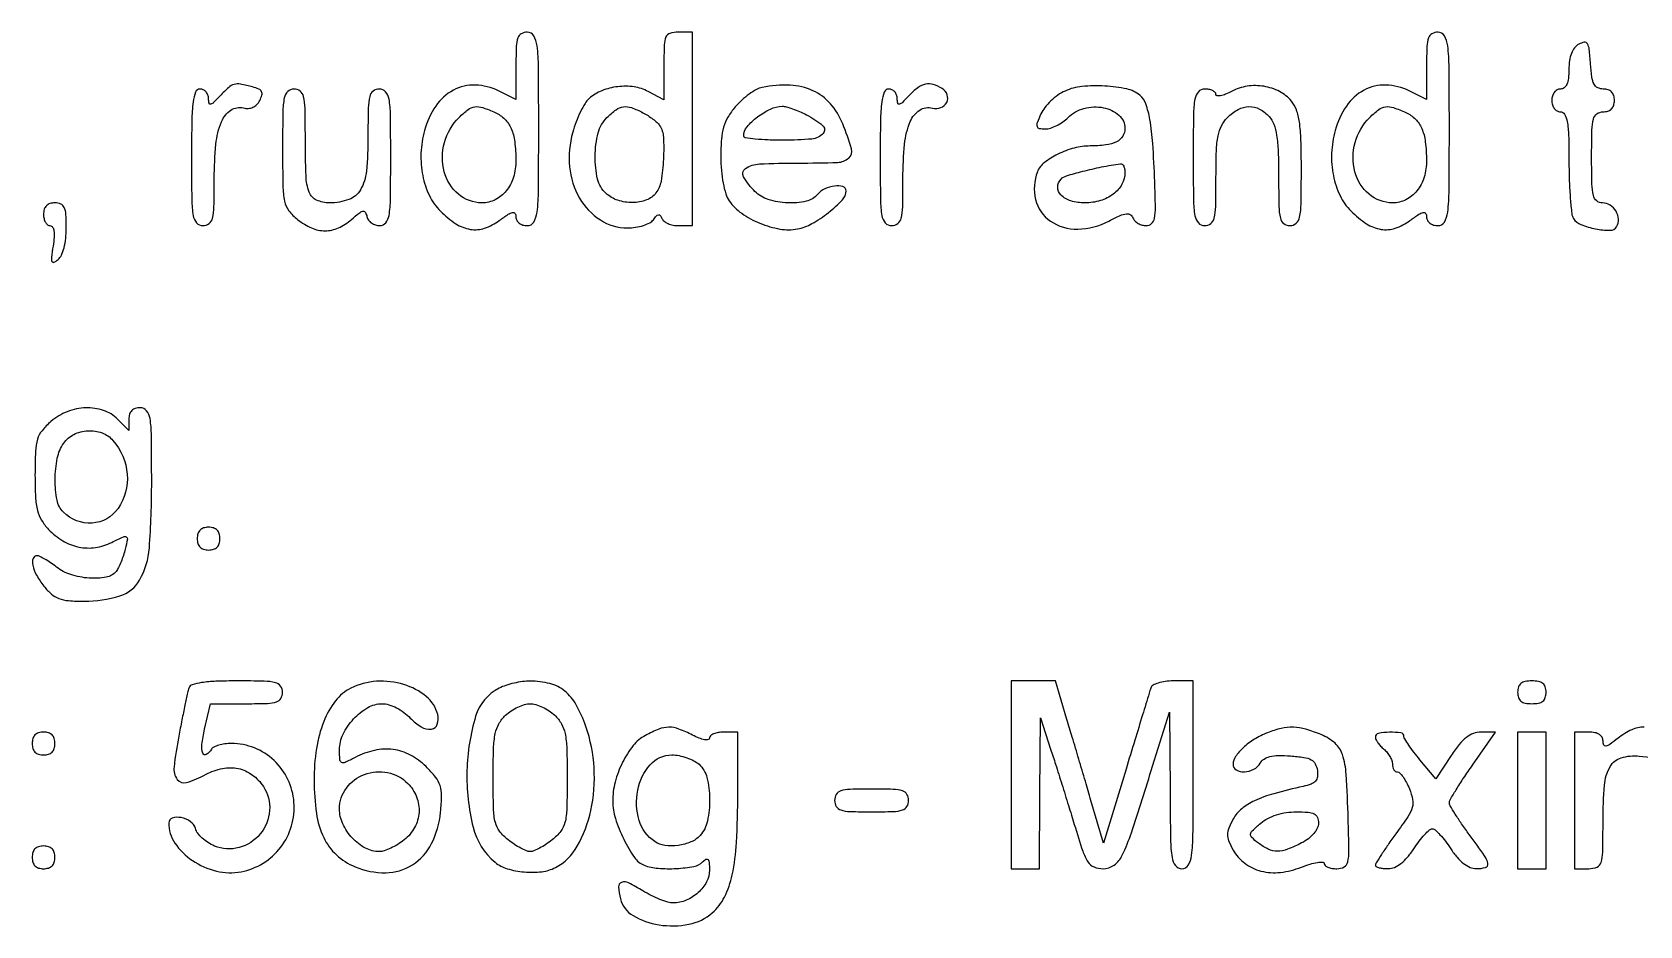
# Model space of a CAD drawing. Extents: x 23 to 201, y 13 to 268.
# Drawn here: x 96.53 to 120.43, y 103.89 to 117.17 of the extents above; entities that cross this region are included whole.
import ezdxf

# ---------------------------------------------------------------- set-up
doc = ezdxf.new("R2010")
doc.units = 0
doc.header["$MEASUREMENT"] = 0

msp = doc.modelspace()

# ---------------------------------------------------------------- linework, layer by layer
for points in [[(103.7196, 116.669884), (103.7196, 116.168768), (103.461832, 116.29736, 0.108596), (103.115725, 116.384408, 0.1307), (102.790059, 116.308198, 0.120739), (102.526987, 116.072714, 0.084533), (102.359817, 115.709837, 0.055598), (102.308115, 115.372208, 0.05912), (102.33393, 115.03864, 0.063223), (102.433076, 114.741069, 0.084577), (102.597353, 114.50932, 0.05157), (102.827093, 114.322643, 0.105994), (103.042329, 114.239631, 0.12044), (103.2541, 114.257211, 0.078684), (103.472604, 114.370854, -0.011565), (103.6036, 114.463095, -0.094861), (103.67055, 114.491497, -0.32291), (103.705324, 114.476275, -0.134172), (103.7196, 114.424033, 0.1258), (103.73243, 114.373845, 0.104684), (103.768398, 114.331929, 0.091478), (103.823026, 114.304141, 0.072154), (103.8888, 114.2946, 0.263491), (103.984276, 114.348668, 0.106183), (104.034362, 114.495525, 0.027391), (104.054539, 114.818767, 0.001893), (104.058, 115.7328, 0.001893), (104.054539, 116.646833, 0.027391), (104.034362, 116.970075, 0.106183), (103.984276, 117.116932, 0.263491), (103.8888, 117.171, 0.12525), (103.799145, 117.148184, 0.188891), (103.747891, 117.087211, 0.072898), (103.7246, 116.959281, 0.008638)], [(105.9192, 116.668417), (105.9192, 116.165834), (105.68655, 116.288319, 0.085388), (105.475351, 116.356962, 0.065486), (105.232292, 116.360145, 0.065535), (104.996868, 116.300389, 0.085829), (104.808059, 116.18445, 0.07601), (104.747688, 116.112357, 0.022989), (104.679124, 115.986684, 0.022448), (104.614216, 115.836763, 0.022679), (104.563257, 115.68213, 0.092431), (104.517713, 115.16976, 0.10651), (104.666166, 114.702953, 0.120592), (104.974147, 114.379014, 0.143631), (105.377313, 114.26076, 0.037035), (105.498771, 114.269769, 0.04015), (105.614234, 114.2966, 0.043861), (105.708463, 114.336023, 0.120339), (105.762141, 114.38343, -0.028674), (105.806568, 114.440068, -0.181228), (105.838364, 114.457016, -0.274136), (105.865192, 114.445548, -0.061641), (105.890391, 114.40035, 0.136302), (105.921614, 114.359818, 0.059938), (105.980753, 114.325664, 0.053038), (106.05636, 114.302439, 0.048049), (106.13775, 114.2946), (106.3422, 114.2946), (106.3422, 115.7328), (106.3422, 117.171), (106.1307, 117.171, 0.072252), (106.009275, 117.153361, 0.224659), (105.94925, 117.099592, 0.092367), (105.923905, 116.983035, 0.007477)], [(117.2556, 116.669884), (117.2556, 116.168768), (116.997832, 116.29736, 0.108596), (116.651725, 116.384408, 0.1307), (116.326059, 116.308198, 0.120739), (116.062987, 116.072714, 0.084533), (115.895817, 115.709837, 0.055598), (115.844115, 115.372208, 0.05912), (115.86993, 115.03864, 0.063223), (115.969076, 114.741069, 0.084577), (116.133353, 114.50932, 0.05157), (116.363093, 114.322643, 0.105994), (116.578329, 114.239631, 0.12044), (116.7901, 114.257211, 0.078684), (117.008604, 114.370854, -0.011565), (117.1396, 114.463095, -0.094861), (117.20655, 114.491497, -0.32291), (117.241324, 114.476275, -0.134172), (117.2556, 114.424033, 0.1258), (117.26843, 114.373845, 0.104684), (117.304398, 114.331929, 0.091478), (117.359026, 114.304141, 0.072154), (117.4248, 114.2946, 0.263491), (117.520276, 114.348668, 0.106183), (117.570362, 114.495525, 0.027391), (117.590539, 114.818767, 0.001893), (117.594, 115.7328, 0.001893), (117.590539, 116.646833, 0.027391), (117.570362, 116.970075, 0.106183), (117.520276, 117.116932, 0.263491), (117.4248, 117.171, 0.12525), (117.335145, 117.148184, 0.188891), (117.283891, 117.087211, 0.072898), (117.2606, 116.959281, 0.008638)], [(119.51865, 116.992205, 0.100002), (119.455184, 116.937386, 0.070944), (119.408521, 116.855392, 0.058246), (119.379979, 116.747827, 0.035769), (119.3706, 116.616896, -0.026159), (119.36362, 116.483575, -0.076519), (119.340255, 116.394799, -0.12924), (119.300186, 116.343926, -0.163071), (119.2437, 116.325, 0.130775), (119.194991, 116.312039, 0.10214), (119.153812, 116.27565, 0.08892), (119.126264, 116.220892, 0.072314), (119.1168, 116.1558, 0.072314), (119.126264, 116.090708, 0.08892), (119.153812, 116.03595, 0.10214), (119.194991, 115.999561, 0.130775), (119.2437, 115.9866, -0.270033), (119.307557, 115.949401, -0.0863), (119.346041, 115.841859, -0.036246), (119.366362, 115.637304, -0.006202), (119.371895, 115.24635, 0.008283), (119.377229, 114.955194, 0.01126), (119.392304, 114.692859, 0.008317), (119.413318, 114.475895, 0.113659), (119.439551, 114.401624, 0.159205), (119.550713, 114.310035, 0.045857), (119.767445, 114.247302, 0.044784), (119.983499, 114.225496, 0.262893), (120.079714, 114.278443, 0.15382), (120.107826, 114.38931, 0.120323), (120.071365, 114.508692, 0.117555), (119.982987, 114.599845, 0.14266), (119.869149, 114.633, -0.176487), (119.784185, 114.663954, -0.1613), (119.735155, 114.743531, -0.052521), (119.713458, 114.912902, -0.005616), (119.709, 115.3098, -0.005351), (119.713347, 115.715978, -0.055952), (119.735437, 115.88085, -0.176663), (119.786984, 115.95706, -0.157888), (119.8782, 115.9866, 0.072254), (119.952069, 115.997331, 0.124864), (120.0051, 116.0289, 0.124864), (120.036669, 116.081931, 0.072254), (120.0474, 116.1558, 0.072041), (120.036809, 116.228924, 0.121554), (120.005679, 116.282104, 0.123952), (119.953894, 116.314043, 0.076648), (119.882835, 116.325, -0.114561), (119.799119, 116.344436, -0.162704), (119.745153, 116.397699, -0.084101), (119.712575, 116.50243, -0.016293), (119.692485, 116.700309, 0.010031), (119.673408, 116.914928, 0.107515), (119.645833, 116.997329, 0.305249), (119.598404, 117.019723, 0.090668)], [(99.323696, 116.224448, -0.009796), (99.226548, 116.124184, -0.136109), (99.183002, 116.099767, -0.420175), (99.158636, 116.114877, -0.055097), (99.1512, 116.182148, 0.087589), (99.141571, 116.236692, 0.094497), (99.113923, 116.283037, 0.100108), (99.07271, 116.314038, 0.111803), (99.0243, 116.325, 0.308488), (98.958144, 116.279891, 0.062466), (98.921194, 116.13465, 0.027022), (98.901886, 115.860553, 0.004073), (98.8974, 115.3098, 0.002988), (98.901175, 114.678061, 0.038318), (98.922075, 114.44265, 0.142907), (98.973423, 114.336091, 0.212584), (99.0666, 114.2946, 0.162077), (99.157973, 114.325018, 0.17449), (99.20954, 114.403284, 0.05424), (99.231513, 114.573067, 0.005082), (99.2358, 114.994876, -0.024074), (99.260391, 115.505307, -0.074143), (99.343782, 115.839847, -0.14552), (99.482766, 116.011252, -0.217391), (99.669803, 116.04381, 0.080318), (99.74184, 116.03691, 0.090993), (99.809093, 116.053817, 0.089257), (99.866939, 116.093888, 0.07402), (99.911686, 116.154092, 0.050823), (99.944428, 116.233782, 0.195795), (99.939272, 116.286002, 0.170581), (99.897999, 116.32428, 0.037007), (99.804829, 116.356806, 0.018452), (99.625015, 116.397962, 0.114638), (99.531113, 116.394187, 0.118392), (99.449924, 116.349395, 0.020238)], [(107.381438, 116.350273, 0.078671), (107.294541, 116.31873, 0.030419), (107.186066, 116.249804, 0.029197), (107.075448, 116.159388, 0.031929), (106.979588, 116.059203, 0.040076), (106.870789, 115.90661, 0.064146), (106.806925, 115.760141, 0.052363), (106.774791, 115.581957, 0.01845), (106.7652, 115.322133, 0.020699), (106.773771, 115.115176, 0.025777), (106.799549, 114.924434, 0.028301), (106.838761, 114.765885, 0.07815), (106.889172, 114.662853, 0.088491), (107.075168, 114.47765, 0.05458), (107.347223, 114.329841, 0.054618), (107.64451, 114.244513, 0.089192), (107.906043, 114.246483, 0.08261), (108.11902, 114.324295, 0.037996), (108.365005, 114.489385, 0.035121), (108.571472, 114.676874, 0.193181), (108.6264, 114.813736, 0.336443), (108.580477, 114.874258, 0.100133), (108.457159, 114.883278, 0.075713), (108.309583, 114.841204, 0.112775), (108.2034, 114.7599, -0.167453), (108.033768, 114.656772, -0.065052), (107.756312, 114.633272, -0.063528), (107.470644, 114.682988, -0.122153), (107.2728, 114.8022, -0.062919), (107.103872, 115.019985, -0.398499), (107.132285, 115.14449, -0.136437), (107.338932, 115.212238, -0.011401), (107.9073, 115.2252, 0.008312), (108.502719, 115.235099, 0.172555), (108.666399, 115.299526, 0.293011), (108.706463, 115.436787, 0.02364), (108.577522, 115.80917, 0.085414), (108.394191, 116.107503, 0.106528), (108.133342, 116.300545, 0.096063), (107.794094, 116.381161, 0.058306)], [(109.560296, 116.224448, -0.009796), (109.463148, 116.124184, -0.136109), (109.419602, 116.099767, -0.420175), (109.395236, 116.114877, -0.055097), (109.3878, 116.182148, 0.087589), (109.378171, 116.236692, 0.094497), (109.350523, 116.283037, 0.100108), (109.30931, 116.314038, 0.111803), (109.2609, 116.325, 0.308488), (109.194744, 116.279891, 0.062466), (109.157794, 116.13465, 0.027022), (109.138486, 115.860553, 0.004073), (109.134, 115.3098, 0.002988), (109.137775, 114.678061, 0.038318), (109.158675, 114.44265, 0.142907), (109.210023, 114.336091, 0.212584), (109.3032, 114.2946, 0.162077), (109.394573, 114.325018, 0.17449), (109.44614, 114.403284, 0.05424), (109.468113, 114.573067, 0.005082), (109.4724, 114.994876, -0.023959), (109.496993, 115.507816, -0.075181), (109.580739, 115.841494, -0.148371), (109.72097, 116.011205, -0.213512), (109.910471, 116.042746, 0.155065), (110.035634, 116.049248, 0.1887), (110.122294, 116.127207, 0.201984), (110.129731, 116.238738, 0.170192), (110.055778, 116.332243, 0.067683), (109.923819, 116.392652, 0.127781), (109.807622, 116.397298, 0.109849), (109.69206, 116.343873, 0.042253)], [(100.251, 115.44284, 0.004502), (100.256027, 114.884479, 0.047471), (100.281698, 114.658021, 0.108869), (100.345423, 114.517079, 0.065786), (100.473909, 114.38534, 0.063573), (100.682714, 114.260306, 0.103966), (100.883887, 114.218399, 0.107498), (101.080144, 114.261459, 0.071526), (101.274405, 114.386789, -0.012126), (101.389685, 114.48223, -0.122074), (101.446134, 114.507732, -0.317169), (101.48144, 114.491416, -0.080926), (101.505053, 114.429089, 0.108684), (101.527819, 114.377721, 0.080677), (101.572252, 114.334106, 0.075964), (101.631065, 114.304713, 0.078114), (101.695403, 114.2946, 0.226067), (101.784495, 114.337051, 0.131317), (101.833854, 114.447479, 0.036711), (101.854538, 114.68793, 0.003105), (101.8584, 115.3098, 0.002988), (101.854625, 115.941539, 0.038318), (101.833725, 116.17695, 0.142907), (101.782377, 116.283509, 0.212584), (101.6892, 116.325, 0.163088), (101.597789, 116.294369, 0.173951), (101.546219, 116.215601, 0.053838), (101.524274, 116.044624, 0.00502), (101.52, 115.619012, -0.022769), (101.496593, 115.105282, -0.10844), (101.408262, 114.826746, -0.177132), (101.236425, 114.682878, -0.08682), (100.95134, 114.633, -0.105246), (100.755334, 114.67472, -0.202062), (100.64739, 114.789986, -0.08003), (100.599354, 115.034316, -0.008602), (100.5894, 115.612819, 0.004955), (100.585141, 116.042556, 0.05341), (100.563225, 116.214827, 0.173362), (100.511651, 116.294139, 0.164181), (100.4202, 116.325, 0.192601), (100.327749, 116.288016, 0.156307), (100.276207, 116.19358, 0.043773), (100.254942, 115.985852, 0.00363)], [(111.881449, 116.296079, 0.048733), (111.776024, 116.235265, 0.034734), (111.670826, 116.148432, 0.035254), (111.581267, 116.050511, 0.06078), (111.523713, 115.956415, 0.014332), (111.468176, 115.824641, 0.165267), (111.465817, 115.769331, 0.286539), (111.498134, 115.740542, 0.042426), (111.589214, 115.7328, 0.078582), (111.6655, 115.744864, 0.038048), (111.757133, 115.782503, 0.036525), (111.848707, 115.837248, 0.043418), (111.9258, 115.902, -0.132594), (112.163036, 116.038383, -0.112618), (112.452658, 116.048179, -0.13376), (112.683239, 115.934963, -0.215347), (112.7718, 115.738875, -0.142668), (112.738169, 115.623408, -0.135701), (112.647282, 115.541383, -0.085596), (112.48899, 115.493514, -0.030732), (112.25308, 115.479, 0.065376), (112.018218, 115.44816, 0.048956), (111.773663, 115.356397, 0.050973), (111.571133, 115.2298, 0.136813), (111.470752, 115.09451, 0.152252), (111.444157, 114.680982, 0.184746), (111.663122, 114.363198, 0.159057), (112.070161, 114.243229, 0.112753), (112.534507, 114.363485, -0.013037), (112.700222, 114.443923, -0.074183), (112.794181, 114.47071, -0.176002), (112.852389, 114.457767, -0.16065), (112.891402, 114.410013, 0.102078), (112.919681, 114.365879, 0.066782), (112.967433, 114.328503, 0.063204), (113.026487, 114.30322, 0.069681), (113.088039, 114.2946, 0.18683), (113.167122, 114.325219, 0.161551), (113.21094, 114.403251, 0.051872), (113.225464, 114.568486, 0.005669), (113.215034, 114.95025, 0.007027), (113.185092, 115.517844, 0.026077), (113.142605, 115.873495, 0.041649), (113.082763, 116.103727, 0.135961), (112.993676, 116.231789, 0.121843), (112.798868, 116.325948, 0.037518), (112.473078, 116.369449, 0.03819), (112.133078, 116.363123, 0.08291)], [(114.35805, 116.290672, -0.025248), (114.268767, 116.24842, -0.049892), (114.193741, 116.225883, -0.08441), (114.143327, 116.224688, -0.372433), (114.1254, 116.245417, 0.200715), (114.11268, 116.275826, 0.084908), (114.075697, 116.301623, 0.064957), (114.020966, 116.319149, 0.045076), (113.9562, 116.325, 0.212584), (113.863023, 116.283509, 0.142907), (113.811675, 116.17695, 0.038318), (113.790775, 115.941539, 0.002988), (113.787, 115.3098, 0.002988), (113.790775, 114.678061, 0.038318), (113.811675, 114.44265, 0.142907), (113.863023, 114.336091, 0.212584), (113.9562, 114.2946, 0.165398), (114.047695, 114.325717, 0.1727), (114.099274, 114.405638, 0.052938), (114.121157, 114.579355, 0.004884), (114.1254, 115.0137, -0.008091), (114.13179, 115.408553, -0.038985), (114.156503, 115.631715, -0.069381), (114.206975, 115.780638, -0.080195), (114.2946, 115.902, -0.072462), (114.453982, 116.020847, -0.118739), (114.615914, 116.06387, -0.126594), (114.772313, 116.027492, -0.088945), (114.915988, 115.916489, -0.097376), (114.984195, 115.803068, -0.047774), (115.026353, 115.639201, -0.030246), (115.049437, 115.399123, -0.008846), (115.056, 115.028189, 0.004741), (115.06021, 114.584194, 0.051977), (115.082028, 114.407449, 0.171298), (115.133613, 114.326253, 0.16793), (115.2252, 114.2946, 0.185299), (115.317396, 114.329983, 0.16096), (115.368973, 114.420328, 0.046006), (115.390387, 114.618571, 0.003914), (115.3944, 115.131228, 0.007131), (115.388128, 115.570979, 0.02909), (115.364999, 115.837124, 0.049231), (115.320769, 116.015371, 0.088053), (115.24635, 116.146173, 0.099547), (115.069981, 116.288631, 0.080105), (114.838207, 116.365728, 0.077954), (114.587885, 116.367145, 0.08585)], [(103.412349, 115.976287, -0.089781), (103.553188, 115.878562, -0.094942), (103.647557, 115.739369, -0.071263), (103.700917, 115.542116, -0.029357), (103.718445, 115.265174, -0.073304), (103.682777, 115.015388, -0.09681), (103.576601, 114.812041, -0.108987), (103.413226, 114.680071, -0.116104), (103.213246, 114.633, -0.179281), (102.864935, 114.762038, -0.151569), (102.654985, 115.096643, -0.132826), (102.656966, 115.528203, -0.129899), (102.875752, 115.904152, -0.035028), (103.008273, 116.019301, -0.128631), (103.110209, 116.061141, -0.115294), (103.2259, 116.050007, -0.025507)], [(105.607512, 115.973935, -0.022518), (105.682814, 115.92986, -0.020535), (105.756276, 115.877898, -0.021032), (105.818038, 115.826008, -0.060387), (105.854455, 115.783585, -0.134643), (105.911641, 115.611626, -0.026561), (105.91173, 115.283501, -0.027098), (105.876566, 114.956185, -0.122634), (105.801433, 114.78105, -0.14304), (105.659953, 114.676296, -0.085801), (105.452784, 114.638168, -0.08139), (105.233852, 114.671615, -0.105777), (105.058711, 114.773012, -0.153048), (104.93364, 114.985745, -0.06022), (104.896773, 115.327498, -0.059828), (104.942849, 115.673612, -0.134181), (105.0732, 115.902, -0.03896), (105.208433, 116.017654, -0.124591), (105.317737, 116.061531, -0.120156), (105.437115, 116.048909, -0.035017)], [(108.038401, 115.942127, -0.053871), (108.27745, 115.783835, -0.426893), (108.285933, 115.665107, -0.188991), (108.119376, 115.582255, -0.02201), (107.6958, 115.5636, -0.010055), (107.468833, 115.568165, -0.016689), (107.277939, 115.582238, -0.010671), (107.126162, 115.60182, -0.376849), (107.104895, 115.62705, -0.169488), (107.15488, 115.761391, -0.055817), (107.308786, 115.909823, -0.05491), (107.502004, 116.027243, -0.103609), (107.678851, 116.068627, -0.072801), (107.737144, 116.061483, -0.017754), (107.829824, 116.032529, -0.017822), (107.934777, 115.991345, -0.016918)], [(116.948349, 115.976287, -0.089781), (117.089188, 115.878562, -0.094942), (117.183557, 115.739369, -0.071263), (117.236917, 115.542116, -0.029357), (117.254445, 115.265174, -0.073304), (117.218777, 115.015388, -0.09681), (117.112601, 114.812041, -0.108987), (116.949226, 114.680071, -0.116104), (116.749246, 114.633, -0.179281), (116.400935, 114.762038, -0.151569), (116.190985, 115.096643, -0.132826), (116.192966, 115.528203, -0.129899), (116.411752, 115.904152, -0.035028), (116.544273, 116.019301, -0.128631), (116.646209, 116.061141, -0.115294), (116.7619, 116.050007, -0.025507)], [(112.7718, 115.083811, -0.127893), (112.72646, 114.909455, -0.104026), (112.599347, 114.763385, -0.090528), (112.406733, 114.666317, -0.071683), (112.175539, 114.633, -0.071126), (111.96782, 114.662699, -0.12679), (111.820325, 114.750363, -0.202625), (111.772843, 114.868398, -0.194402), (111.823343, 114.987383, -0.124003), (111.903419, 115.035236, -0.009796), (112.143906, 115.102392, -0.013604), (112.423577, 115.166554, -0.013312), (112.70835, 115.215931, -0.22393), (112.732546, 115.208565, -0.097042), (112.753162, 115.180944, -0.068799), (112.767164, 115.137281, -0.043267)], [(96.6978, 114.4638, 0.054588), (96.704888, 114.399073, 0.074253), (96.725903, 114.344303, 0.093838), (96.756966, 114.307552, 0.172155), (96.793469, 114.2946, -0.256948), (96.830989, 114.273956, -0.103483), (96.852205, 114.21734, -0.057373), (96.855739, 114.123596, -0.020988), (96.839973, 113.99163, 0.008158), (96.815192, 113.821403, 0.120255), (96.821846, 113.761767, 0.445074), (96.850932, 113.750055, 0.059581), (96.913504, 113.790489, 0.11456), (96.96335, 113.856065, 0.041922), (97.002228, 113.966664, 0.036593), (97.027738, 114.106, 0.026989), (97.0362, 114.262659, 0.01469), (97.030237, 114.465598, 0.092715), (97.005387, 114.565557, 0.187353), (96.954348, 114.615229, 0.100692), (96.867, 114.633, 0.072254), (96.793131, 114.622269, 0.124864), (96.7401, 114.5907, 0.124864), (96.708531, 114.537669, 0.072254)], [(96.808268, 111.383225, 0.044513), (96.675406, 111.246608, 0.098566), (96.607806, 111.118641, 0.062367), (96.578032, 110.939758, 0.01009), (96.5709, 110.586341, 0.011473), (96.57849, 110.255597, 0.049613), (96.606855, 110.061397, 0.075315), (96.666215, 109.918828, 0.052377), (96.771874, 109.779704, 0.069411), (96.983444, 109.609312, 0.084328), (97.220366, 109.517105, 0.087035), (97.468347, 109.509846, 0.079761), (97.712251, 109.586246, -0.006442), (97.884768, 109.66955, -0.227888), (97.9282, 109.669066, -0.336572), (97.944667, 109.636014, -0.011759), (97.912817, 109.487057, -0.021155), (97.886049, 109.392715, -0.01833), (97.850249, 109.29627, -0.018723), (97.811316, 109.211272, -0.050091), (97.775576, 109.15515, -0.184481), (97.629035, 109.067553, -0.061439), (97.375059, 109.05454, -0.058583), (97.10197, 109.106654, -0.090476), (96.890085, 109.2186, 0.015202), (96.802363, 109.283384, 0.018748), (96.716669, 109.338098, 0.017392), (96.642447, 109.378256, 0.115806), (96.601791, 109.3878, 0.316608), (96.542877, 109.346338, 0.142368), (96.536761, 109.246976, 0.072961), (96.593857, 109.098463, 0.038475), (96.70394, 108.933909, 0.047054), (96.814513, 108.817701, 0.09006), (96.924826, 108.75209, 0.069791), (97.069606, 108.720082, 0.019558), (97.301702, 108.711, 0.073952), (97.831253, 108.789754, 0.192409), (98.126629, 109.026396, 0.111515), (98.270396, 109.502824, 0.017741), (98.3052, 110.483399, 0.002668), (98.301513, 111.174383, 0.035366), (98.280809, 111.42825, 0.134346), (98.229657, 111.543048, 0.22481), (98.136, 111.5874, 0.072254), (98.062131, 111.576669, 0.124864), (98.0091, 111.5451, 0.124864), (97.977531, 111.492069, 0.072254), (97.9668, 111.4182), (97.9668, 111.249), (97.7976, 111.4182, 0.115409), (97.589408, 111.547453, 0.09053), (97.325679, 111.586026, 0.084841), (97.049978, 111.528813, 0.084318)], [(97.730257, 111.10095, -0.158936), (97.94093, 110.599829, -0.173318), (97.805298, 110.090981, -0.230138), (97.419833, 109.872993, -0.21515), (96.994401, 110.033885, -0.150275), (96.898791, 110.214403, -0.048274), (96.870534, 110.519705, -0.048379), (96.902579, 110.836322, -0.103735), (96.998697, 111.060976, -0.124876), (97.149783, 111.191185, -0.102422), (97.356394, 111.245865, -0.102715), (97.567234, 111.213973, -0.126355)], [(98.982, 109.6416, 0.072254), (98.992731, 109.567731, 0.124864), (99.0243, 109.5147, 0.124864), (99.077331, 109.483131, 0.072254), (99.1512, 109.4724, 0.072254), (99.225069, 109.483131, 0.124864), (99.2781, 109.5147, 0.124864), (99.309669, 109.567731, 0.072254), (99.3204, 109.6416, 0.072254), (99.309669, 109.715469, 0.124864), (99.2781, 109.7685, 0.124864), (99.225069, 109.800069, 0.072254), (99.1512, 109.8108, 0.072254), (99.077331, 109.800069, 0.124864), (99.0243, 109.7685, 0.124864), (98.992731, 109.715469, 0.072254)], [(98.858071, 107.42085, 0.024012), (98.839352, 107.351387, 0.00195), (98.79977, 107.166865, 0.00262), (98.754543, 106.946207, 0.002012), (98.707373, 106.70472, 0.018706), (98.637482, 106.246841, 0.186295), (98.685429, 106.062379, 0.324324), (98.823589, 106.016458, 0.046946), (99.113473, 106.139079, -0.075715), (99.357608, 106.226224, -0.100775), (99.592599, 106.224073, -0.105563), (99.800058, 106.131335, -0.090253), (99.965304, 105.957494, -0.164126), (100.05816, 105.600825, -0.155624), (99.91898, 105.251791, -0.156199), (99.603926, 105.048651, -0.165358), (99.237535, 105.072481, -0.046267), (99.142794, 105.122429, -0.042578), (99.055977, 105.19019, -0.045297), (98.98907, 105.264589, -0.096828), (98.955676, 105.333927, 0.183193), (98.884218, 105.434414, 0.097122), (98.741277, 105.494284, 0.128458), (98.611566, 105.487467, 0.326616), (98.559, 105.415581, 0.149807), (98.650778, 105.116133, 0.095935), (98.910139, 104.85713, 0.089277), (99.266949, 104.699778, 0.106072), (99.634307, 104.690259, 0.186268), (100.223284, 105.054419, 0.182997), (100.420432, 105.723043, 0.186905), (100.12436, 106.344178, 0.191399), (99.490612, 106.596, 0.031895), (99.393059, 106.589771, 0.037483), (99.302345, 106.571149, 0.04081), (99.230022, 106.544011, 0.145176), (99.1935, 106.5114, -0.110551), (99.117138, 106.433243, -0.488973), (99.065184, 106.4512, -0.114754), (99.052155, 106.581131, -0.024104), (99.09259, 106.8075), (99.179706, 107.1882), (99.715353, 107.1882, 0.007737), (100.027667, 107.193033, 0.068862), (100.162894, 107.216031, 0.187319), (100.226847, 107.267357, 0.131791), (100.251, 107.3574, 0.158365), (100.22136, 107.448634, 0.176421), (100.144918, 107.500183, 0.055753), (99.979491, 107.52226, 0.005319), (99.571545, 107.5266, 0.009333), (99.260677, 107.520797, 0.027461), (99.047731, 107.501099, 0.037095), (98.907557, 107.469562, 0.245804)], [(101.2662, 107.418935, 0.114235), (101.037894, 107.230913, 0.068891), (100.863833, 106.924651, 0.057089), (100.754391, 106.521686, 0.038521), (100.719067, 106.0461, 0.034771), (100.754499, 105.557431, 0.075457), (100.862763, 105.197941, 0.095631), (101.051603, 104.941018, 0.08785), (101.327795, 104.763586, 0.101946), (101.783425, 104.674735, 0.140072), (102.181398, 104.793033, 0.135446), (102.465833, 105.108143, 0.092571), (102.600044, 105.574156, 0.019045), (102.614454, 105.823594, 0.082412), (102.593115, 105.969901, 0.092151), (102.526847, 106.093229, 0.027144), (102.382898, 106.253717, 0.074806), (102.151183, 106.424826, 0.089989), (101.893413, 106.506612, 0.087106), (101.616657, 106.493863, 0.065346), (101.32965, 106.388996, -0.011784), (101.178894, 106.31482, -0.227034), (101.128105, 106.315471, -0.26806), (101.101762, 106.355015, -0.015969), (101.097, 106.504064, -0.114773), (101.150489, 106.734016, -0.072798), (101.307069, 106.961697, -0.074188), (101.518228, 107.130686, -0.132471), (101.7315, 107.1882, -0.074361), (101.831958, 107.173177, -0.043815), (101.944701, 107.12756, -0.04173), (102.054925, 107.059152, -0.046163), (102.148279, 106.975418, 0.07172), (102.311194, 106.843623, 0.166801), (102.462946, 106.811843, 0.282119), (102.551185, 106.882336, 0.151791), (102.55775, 107.026505, 0.158215), (102.385858, 107.294912, 0.098411), (102.053244, 107.472825, 0.089283), (101.646343, 107.520603, 0.100396)], [(103.471276, 107.419603, 0.20483), (103.120998, 107.001457, 0.067532), (102.991827, 106.192689, 0.066151), (103.083425, 105.352496, 0.160705), (103.410373, 104.830295, 0.101644), (103.589445, 104.734749, 0.050493), (103.843397, 104.686793, 0.050263), (104.104717, 104.690635, 0.092585), (104.307169, 104.753213, 0.14449), (104.630889, 105.068011, 0.075163), (104.8323, 105.599339, 0.067435), (104.881596, 106.233124, 0.069665), (104.759061, 106.8498, 0.042333), (104.61537, 107.171677, 0.096004), (104.445173, 107.375429, 0.108033), (104.225148, 107.486708, 0.063337), (103.9311, 107.524106, 0.033763), (103.818901, 107.516521, 0.022121), (103.691334, 107.493408, 0.022266), (103.568501, 107.459678, 0.039245)], [(111.0798, 106.1307), (111.0798, 104.7348), (111.2913, 104.7348), (111.5028, 104.7348), (111.508833, 105.85575), (111.514867, 106.9767), (111.667851, 106.5114, -0.002347), (111.740482, 106.286949, -0.001042), (111.834295, 105.990185, -0.001031), (111.93234, 105.675502, -0.001392), (112.01964, 105.39045, 0.006952), (112.144976, 104.996886, 0.06363), (112.22283, 104.835428, 0.152222), (112.312391, 104.761166, 0.09785), (112.445825, 104.7348, 0.159957), (112.610635, 104.788909, 0.121939), (112.732837, 104.935873, 0.034208), (112.866998, 105.26926, 0.00225), (113.183265, 106.2576), (113.436466, 107.0613), (113.442533, 105.89805, 0.002518), (113.450005, 105.169165, 0.033577), (113.472064, 104.902115, 0.127421), (113.523656, 104.78111, 0.23264), (113.6178, 104.7348, 0.259183), (113.713044, 104.787727, 0.109374), (113.763286, 104.930438, 0.028197), (113.783517, 105.244904, 0.001966), (113.787, 106.1307), (113.787, 107.5266), (113.488245, 107.5266, 0.033057), (113.37122, 107.518855, 0.044017), (113.267267, 107.495592, 0.050995), (113.189162, 107.461641, 0.190251), (113.155983, 107.42085, 0.002541), (113.132302, 107.344767, 0.000074), (113.03402, 107.023098, 0.000149), (112.91849, 106.644368, 0.000103), (112.787842, 106.2153), (112.453207, 105.1155), (112.267163, 105.75, 0.000358), (112.183543, 106.034435, 0.000227), (112.085686, 106.365862, 0.000228), (111.989287, 106.691263, 0.000421), (111.91062, 106.95555), (111.74012, 107.5266), (111.40996, 107.5266), (111.0798, 107.5266)], [(118.6092, 107.3574, 0.07578), (118.621261, 107.278277, 0.149477), (118.656787, 107.22627, 0.124434), (118.720638, 107.197207, 0.044917), (118.8207, 107.1882, 0.044917), (118.920762, 107.197207, 0.124434), (118.984613, 107.22627, 0.149477), (119.020139, 107.278277, 0.07578), (119.0322, 107.3574, 0.07578), (119.020139, 107.436523, 0.149477), (118.984613, 107.48853, 0.124434), (118.920762, 107.517593, 0.044917), (118.8207, 107.5266, 0.044917), (118.720638, 107.517593, 0.124434), (118.656787, 107.48853, 0.149477), (118.621261, 107.436523, 0.07578)], [(104.295848, 107.015704, -0.074793), (104.395149, 106.89074, -0.081301), (104.449791, 106.745533, -0.042453), (104.474959, 106.523383, -0.00699), (104.481, 106.091245, -0.006075), (104.475361, 105.62712, -0.052951), (104.448649, 105.422967, -0.107577), (104.384824, 105.29092, -0.06), (104.258091, 105.16394, -0.020634), (104.165114, 105.096823, -0.022951), (104.070087, 105.040106, -0.023085), (103.985378, 104.999599, -0.100305), (103.9311, 104.9886, -0.100305), (103.876822, 104.999599, -0.023085), (103.792113, 105.040106, -0.022951), (103.697086, 105.096823, -0.020634), (103.604109, 105.16394, -0.06), (103.477376, 105.29092, -0.107577), (103.413551, 105.422967, -0.052951), (103.386839, 105.62712, -0.006075), (103.3812, 106.091245, -0.00699), (103.387241, 106.523383, -0.042453), (103.412409, 106.745533, -0.081301), (103.467051, 106.89074, -0.074793), (103.566352, 107.015704, -0.042244), (103.650442, 107.081723, -0.034865), (103.749872, 107.137529, -0.036173), (103.849, 107.175913, -0.074417), (103.9311, 107.1882, -0.074417), (104.0132, 107.175913, -0.036173), (104.112328, 107.137529, -0.034865), (104.211758, 107.081723, -0.042244)], [(105.644258, 106.716815, 0.100213), (105.462496, 106.5647, 0.053466), (105.304345, 106.316531, 0.05123), (105.194774, 106.023807, 0.064037), (105.1578, 105.736298, 0.077986), (105.197642, 105.48241, 0.036882), (105.322477, 105.174381, 0.035044), (105.481609, 104.902059, 0.152541), (105.626416, 104.787534, 0.072477), (105.831746, 104.74125, 0.033299), (106.106647, 104.738382, 0.030775), (106.365967, 104.769039, 0.15272), (106.49448, 104.83632, -0.062254), (106.544599, 104.875302, -0.368967), (106.57485, 104.870102, -0.158261), (106.592311, 104.826347, -0.016446), (106.596, 104.714217, -0.122513), (106.552529, 104.539467, -0.086992), (106.427999, 104.379398, -0.083836), (106.251334, 104.26646, -0.100718), (106.058412, 104.2272, -0.072279), (105.976944, 104.239039, -0.02225), (105.859317, 104.279737, -0.021747), (105.730136, 104.337594, -0.022254), (105.607486, 104.40605, 0.022132), (105.39374, 104.525419, 0.20376), (105.290064, 104.531964, 0.334628), (105.245304, 104.464531, 0.04655), (105.272511, 104.287944, 0.20121), (105.459849, 104.037911, 0.095016), (105.846849, 103.900494, 0.086869), (106.290972, 103.910076, 0.129959), (106.638011, 104.07915, 0.100218), (106.81975, 104.3137, 0.062401), (106.93447, 104.643451, 0.039823), (106.99751, 105.123548, 0.012185), (107.016982, 105.85575), (107.019, 106.7652), (106.8075, 106.7652, 0.03914), (106.726513, 106.758851, 0.058278), (106.658128, 106.739711, 0.076632), (106.611547, 106.711643, 0.222448), (106.596, 106.678427, -0.351832), (106.576761, 106.654471, -0.096661), (106.524852, 106.653181, -0.053181), (106.445063, 106.675619, -0.024217), (106.346401, 106.720727, 0.029572), (106.141096, 106.81195, 0.091396), (105.99229, 106.838523, 0.092452), (105.844759, 106.810157, 0.030695)], [(114.88854, 106.755383, 0.043119), (114.696447, 106.658816, 0.047976), (114.53105, 106.533633, 0.053879), (114.41549, 106.401711, 0.154136), (114.3792, 106.286788, 0.271476), (114.427363, 106.20462, 0.140073), (114.547288, 106.176273, 0.107989), (114.688863, 106.214142, 0.147068), (114.783332, 106.305481, -0.123144), (114.839639, 106.365287, -0.084916), (114.92568, 106.401772, -0.055852), (115.05115, 106.416907, -0.019944), (115.231686, 106.411231, -0.017663), (115.432899, 106.389693, -0.087368), (115.540763, 106.354397, -0.148563), (115.600775, 106.294371, -0.087489), (115.632542, 106.19714, -0.066248), (115.63339, 106.10236, -0.151244), (115.604304, 106.037845, -0.122316), (115.538695, 105.992613, -0.036359), (115.421042, 105.957826, 0.013454), (114.983107, 105.849862, 0.041581), (114.697277, 105.744966, 0.063272), (114.507217, 105.625484, 0.094187), (114.381691, 105.47505, 0.026218), (114.313852, 105.336436, 0.100614), (114.294669, 105.242838, 0.101401), (114.313625, 105.149567, 0.026855), (114.380948, 105.012415, 0.10465), (114.553528, 104.815071, 0.099771), (114.794112, 104.700389, 0.089281), (115.083398, 104.680733, 0.066108), (115.395275, 104.757805, -0.018868), (115.524753, 104.803106, -0.034491), (115.633652, 104.82859, -0.043894), (115.711416, 104.834292, -0.409961), (115.7328, 104.812594, 0.222916), (115.746778, 104.782799, 0.0763), (115.788715, 104.757594, 0.058059), (115.850261, 104.74037, 0.038983), (115.92315, 104.734603, 0.128074), (116.029799, 104.762258, 0.213064), (116.084464, 104.835303, 0.059464), (116.101582, 104.999588, 0.00395), (116.090713, 105.474853, 0.007318), (116.060571, 106.138301, 0.06238), (116.005995, 106.430531, 0.135556), (115.895132, 106.600224, 0.081894), (115.690206, 106.728475, 0.028986), (115.460876, 106.809036, 0.061656), (115.275436, 106.838337, 0.065883), (115.09638, 106.820729, 0.037526)], [(96.5286, 106.596, 0.072254), (96.539331, 106.522131, 0.124864), (96.5709, 106.4691, 0.124864), (96.623931, 106.437531, 0.072254), (96.6978, 106.4268, 0.072254), (96.771669, 106.437531, 0.124864), (96.8247, 106.4691, 0.124864), (96.856269, 106.522131, 0.072254), (96.867, 106.596, 0.072254), (96.856269, 106.669869, 0.124864), (96.8247, 106.7229, 0.124864), (96.771669, 106.754469, 0.072254), (96.6978, 106.7652, 0.072254), (96.623931, 106.754469, 0.124864), (96.5709, 106.7229, 0.124864), (96.539331, 106.669869, 0.072254)], [(116.4942, 106.690959, 0.117955), (116.502739, 106.655267, 0.036411), (116.531477, 106.607589, 0.034151), (116.572535, 106.557178, 0.031583), (116.6211, 106.5114, -0.048188), (116.669656, 106.462491, -0.041499), (116.710723, 106.402785, -0.04354), (116.738882, 106.341797, -0.086594), (116.748, 106.289541, 0.06192), (116.75354, 106.244979, 0.080278), (116.769836, 106.207234, 0.097842), (116.793986, 106.18197, 0.154431), (116.822336, 106.173, -0.207112), (116.85748, 106.15779, -0.034101), (116.905393, 106.099229, -0.032623), (116.955429, 106.018043, -0.023605), (117.000697, 105.921863, -0.049883), (117.048012, 105.765035, -0.122193), (117.042049, 105.645505, -0.074381), (116.977223, 105.508347, -0.010806), (116.79946, 105.254879, 0.005571), (116.68249, 105.091754, 0.008235), (116.58387, 104.945877, 0.00436), (116.504058, 104.821162, 0.141065), (116.4942, 104.786916, 0.284792), (116.50663, 104.766862, 0.049765), (116.550115, 104.750417, 0.041051), (116.611608, 104.739223, 0.025881), (116.68455, 104.735847, 0.099983), (116.778631, 104.75539, 0.064073), (116.875099, 104.812182, 0.052249), (116.97169, 104.90481, 0.031792), (117.066028, 105.031947, -0.018438), (117.14529, 105.144949, -0.02505), (117.225406, 105.240328, -0.023603), (117.297201, 105.310626, -0.183951), (117.3402, 105.327, -0.183951), (117.383199, 105.310626, -0.023603), (117.454994, 105.240328, -0.02505), (117.53511, 105.144949, -0.018438), (117.614372, 105.031947, 0.031792), (117.70871, 104.90481, 0.052249), (117.805301, 104.812182, 0.064073), (117.901769, 104.75539, 0.099983), (117.99585, 104.735847, 0.068088), (118.132869, 104.753825, 0.396567), (118.167503, 104.810407, 0.101636), (118.11825, 104.924233, 0.005566), (117.8901, 105.2424, -0.007649), (117.776665, 105.401991, -0.010818), (117.680979, 105.547721, -0.007192), (117.605895, 105.671579, -0.133432), (117.594, 105.715359, -0.133205), (117.606251, 105.760527, -0.005282), (117.694992, 105.908482, -0.009006), (117.806077, 106.082233, -0.006213), (117.937803, 106.275075), (118.281607, 106.7652), (118.065904, 106.7652, 0.086689), (117.951804, 106.745268, 0.0791), (117.847143, 106.687579, 0.057982), (117.741136, 106.583239, 0.023226), (117.620846, 106.418622), (117.391491, 106.072043), (117.156621, 106.355172, -0.009769), (117.066492, 106.468244, -0.013338), (116.990076, 106.573769, -0.010139), (116.931121, 106.663794, -0.13167), (116.919476, 106.70175, 0.362061), (116.872827, 106.753812, 0.042726), (116.705628, 106.763861, 0.042595), (116.538877, 106.745359, 0.358004)], [(106.441289, 106.286788, -0.150309), (106.557839, 106.090955, -0.056204), (106.59852, 105.770239, -0.056005), (106.566429, 105.443865, -0.132176), (106.455988, 105.227911, -0.110494), (106.321477, 105.132867, -0.065591), (106.131124, 105.081403, -0.06588), (105.935077, 105.081112, -0.115166), (105.783815, 105.137945, -0.175057), (105.550776, 105.453923, -0.121209), (105.529437, 105.901675, -0.132139), (105.715827, 106.281334, -0.216193), (106.036529, 106.4268, -0.047874), (106.14361, 106.416524, -0.035435), (106.258572, 106.385671, -0.036169), (106.363939, 106.340459, -0.06457)], [(102.1122, 106.0038, -0.103394), (102.242875, 105.80406, -0.109724), (102.278907, 105.573028, -0.109224), (102.213742, 105.347642, -0.101659), (102.058491, 105.16394, -0.02846), (101.962396, 105.096833, -0.027362), (101.858062, 105.040106, -0.028446), (101.760681, 105.000485, -0.08257), (101.6892, 104.9886, -0.124291), (101.482024, 105.040908, -0.081755), (101.286443, 105.192004, -0.079875), (101.1457, 105.401997, -0.108182), (101.097, 105.624443, -0.160099), (101.198834, 105.934325, -0.14556), (101.468261, 106.137746, -0.140583), (101.812754, 106.164766, -0.147132)], [(108.4572, 105.75, 0.134481), (108.481904, 105.659813, 0.186514), (108.547087, 105.608458, 0.067313), (108.68532, 105.585571, 0.007414), (109.0071, 105.5808, 0.007414), (109.32888, 105.585571, 0.067313), (109.467112, 105.608458, 0.186514), (109.532296, 105.659813, 0.134481), (109.557, 105.75, 0.134481), (109.532296, 105.840187, 0.186514), (109.467112, 105.891542, 0.067313), (109.32888, 105.914429, 0.007414), (109.0071, 105.9192, 0.007414), (108.68532, 105.914429, 0.067313), (108.547087, 105.891542, 0.186514), (108.481904, 105.840187, 0.134481)], [(115.6482, 105.413773, -0.112129), (115.630846, 105.337361, -0.06352), (115.5791, 105.257253, -0.055015), (115.499373, 105.181401, -0.043357), (115.398601, 105.117673, -0.028779), (115.188618, 105.023973, -0.089961), (115.037106, 104.995976, -0.110055), (114.903146, 105.025361, -0.055794), (114.75492, 105.115556, -0.023449), (114.65655, 105.199257, -0.238957), (114.63874, 105.248081, -0.176785), (114.665177, 105.30022, -0.012218), (114.790422, 105.411656, -0.055886), (114.895857, 105.482408, -0.042468), (115.024439, 105.535939, -0.040127), (115.168261, 105.569522, -0.037313), (115.319172, 105.5808, -0.018441), (115.494115, 105.574345, -0.099321), (115.585387, 105.548913, -0.181282), (115.631769, 105.498359, -0.096225)], [(96.5286, 104.904, 0.072254), (96.539331, 104.830131, 0.124864), (96.5709, 104.7771, 0.124864), (96.623931, 104.745531, 0.072254), (96.6978, 104.7348, 0.072254), (96.771669, 104.745531, 0.124864), (96.8247, 104.7771, 0.124864), (96.856269, 104.830131, 0.072254), (96.867, 104.904, 0.072254), (96.856269, 104.977869, 0.124864), (96.8247, 105.0309, 0.124864), (96.771669, 105.062469, 0.072254), (96.6978, 105.0732, 0.072254), (96.623931, 105.062469, 0.124864), (96.5709, 105.0309, 0.124864), (96.539331, 104.977869, 0.072254)]]:
    msp.add_lwpolyline(points, format="xyb", close=True)
msp.add_lwpolyline([(120.488493, 106.840555, 0.116575), (120.305979, 106.801442, 0.055884), (120.101109, 106.67446, -0.010926), (119.97882, 106.58252, -0.109252), (119.920361, 106.557447, -0.356195), (119.889656, 106.574095, -0.097709), (119.8782, 106.63216, 0.127757), (119.863597, 106.688379, 0.125916), (119.823427, 106.730746, 0.094119), (119.7571, 106.756763, 0.046565), (119.6667, 106.7652), (119.4552, 106.7652), (119.4552, 105.75), (119.4552, 104.7348), (119.6667, 104.7348, 0.098225), (119.789348, 104.759129, 0.226458), (119.850777, 104.827256, 0.068076), (119.874356, 104.980777, 0.004114), (119.8782, 105.447857, -0.02049), (119.89987, 105.97642, -0.107634), (119.984272, 106.252795, -0.194833), (120.148296, 106.384116, -0.097118), (120.417562, 106.410219), (120.6819, 106.3845)], format="xyb")
msp.add_lwpolyline([(118.6092, 105.75), (118.6092, 104.7348), (118.8207, 104.7348), (119.0322, 104.7348), (119.0322, 105.75), (119.0322, 106.7652), (118.8207, 106.7652), (118.6092, 106.7652)], close=True)

doc.saveas('drawing.dxf')
